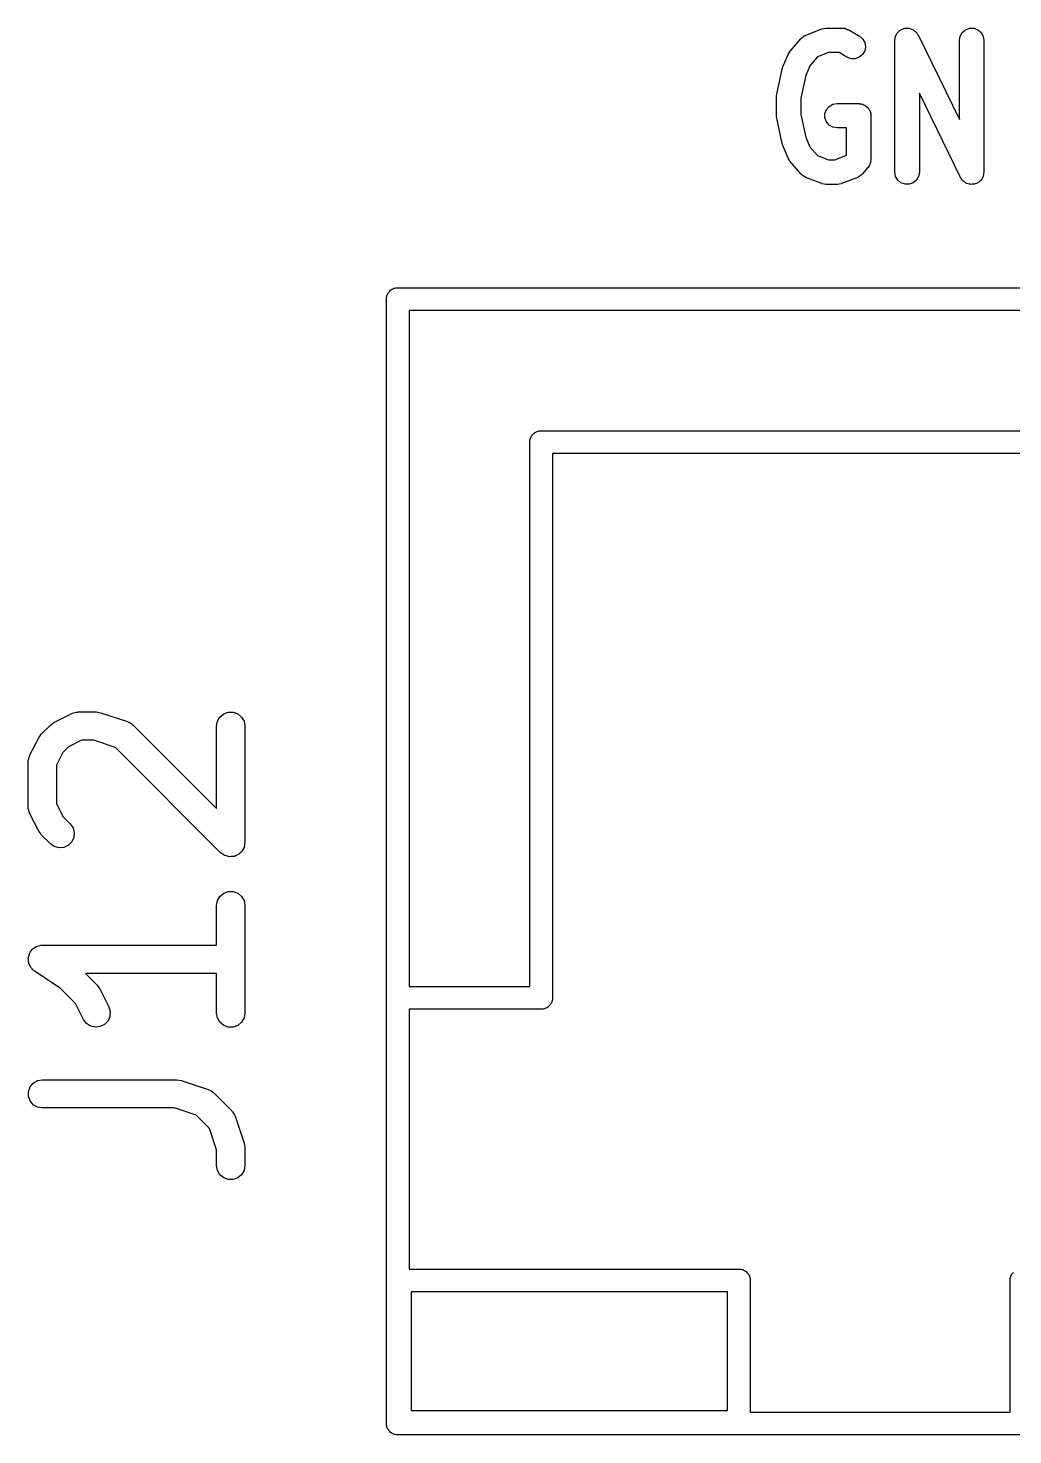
# Model space of a CAD drawing. Extents: x 100.8 to 195, y -113.5 to -35.1.
# Drawn here: x 132.58 to 137.8, y -97.42 to -89.95 of the extents above; entities that cross this region are included whole.
import ezdxf

# ---------------------------------------------------------------- set-up
doc = ezdxf.new("R2010")
doc.units = 0
doc.header["$MEASUREMENT"] = 0
doc.layers.add('BLACK', color=7, linetype='CONTINUOUS')

msp = doc.modelspace()

# ---------------------------------------------------------------- linework, layer by layer
at = {"layer": 'BLACK', "linetype": 'CONTINUOUS'}
for p, q in [((136.697, -89.9934), (136.701, -89.9918)), ((136.701, -89.9918), (136.705, -89.9894)), ((136.705, -89.9894), (136.791, -89.9561)), ((136.791, -89.9559), (136.792, -89.9556)), ((136.791, -89.9561), (136.791, -89.9559)), ((136.792, -89.9556), (136.802, -89.9537)), ((136.802, -89.9537), (136.813, -89.9517)), ((136.813, -89.9517), (136.814, -89.9518)), ((136.814, -89.9518), (136.814, -89.9517)), ((136.814, -89.9517), (136.9, -89.9517)), ((136.9, -89.9517), (136.906, -89.9527)), ((136.906, -89.9527), (136.912, -89.9527)), ((136.912, -89.9527), (136.917, -89.9546)), ((136.917, -89.9546), (136.922, -89.9556)), ((136.922, -89.9556), (136.927, -89.9585)), ((136.927, -89.9585), (136.933, -89.9605)), ((136.933, -89.9605), (136.99, -89.9939)), ((137.182, -89.9944), (137.186, -89.9876)), ((137.186, -89.9876), (137.189, -89.9804)), ((137.189, -89.9804), (137.191, -89.9779)), ((137.191, -89.9779), (137.193, -89.9749)), ((137.193, -89.9749), (137.199, -89.9698)), ((137.199, -89.9698), (137.205, -89.9641)), ((137.205, -89.9641), (137.208, -89.9626)), ((137.208, -89.9626), (137.21, -89.9604)), ((137.21, -89.9604), (137.218, -89.9577)), ((137.218, -89.9577), (137.225, -89.9542)), ((137.225, -89.9542), (137.228, -89.9538)), ((137.228, -89.9538), (137.232, -89.9527)), ((137.232, -89.9527), (137.239, -89.9527)), ((137.239, -89.9527), (137.247, -89.9518)), ((137.247, -89.9518), (137.251, -89.9527)), ((137.251, -89.9527), (137.254, -89.9527)), ((137.254, -89.9527), (137.262, -89.9553)), ((137.262, -89.9553), (137.269, -89.9572)), ((137.269, -89.9572), (137.272, -89.9592)), ((137.272, -89.9592), (137.275, -89.9604)), ((137.275, -89.9604), (137.281, -89.9654)), ((137.281, -89.9654), (137.288, -89.9698)), ((137.288, -89.9698), (137.29, -89.9726)), ((137.29, -89.9726), (137.293, -89.9749)), ((137.293, -89.9749), (137.297, -89.9817)), ((137.297, -89.9817), (137.301, -89.9881)), ((137.301, -89.9881), (137.521, -90.4362)), ((137.525, -89.9944), (137.536, -89.9749)), ((137.536, -89.9749), (137.553, -89.9604)), ((137.553, -89.9604), (137.574, -89.9527)), ((137.574, -89.9527), (137.597, -89.9527)), ((137.597, -89.9527), (137.618, -89.9604)), ((137.618, -89.9604), (137.636, -89.9749)), ((137.636, -89.9749), (137.647, -89.9944)), ((136.622, -90.0744), (136.679, -90.0077)), ((136.679, -90.0077), (136.683, -90.0048)), ((136.683, -90.0048), (136.686, -90.0011)), ((136.686, -90.0011), (136.691, -89.9976)), ((136.691, -89.9976), (136.697, -89.9934)), ((136.99, -89.9939), (137.007, -90.0084)), ((137.007, -90.0084), (137.018, -90.028)), ((137.018, -90.028), (137.022, -90.0503)), ((137.022, -90.0503), (137.018, -90.0725)), ((137.178, -90.0167), (137.179, -90.0089)), ((137.178, -90.7167), (137.178, -90.0167)), ((137.179, -90.0089), (137.18, -90.001)), ((137.18, -90.001), (137.181, -89.9979)), ((137.181, -89.9979), (137.182, -89.9944)), ((137.521, -90.0167), (137.525, -89.9944)), ((137.521, -90.4362), (137.521, -90.0167)), ((137.647, -89.9944), (137.651, -90.0167)), ((137.651, -90.0167), (137.651, -90.7167)), ((136.583, -90.1577), (136.612, -90.0911)), ((136.612, -90.0911), (136.617, -90.0828)), ((136.617, -90.0828), (136.622, -90.0744)), ((136.767, -90.1047), (136.727, -90.1514)), ((136.826, -90.0817), (136.767, -90.1047)), ((136.882, -90.0817), (136.826, -90.0817)), ((136.924, -90.1061), (136.882, -90.0817)), ((136.946, -90.114), (136.924, -90.1061)), ((136.968, -90.1141), (136.946, -90.114)), ((136.989, -90.1064), (136.968, -90.1141)), ((137.007, -90.092), (136.989, -90.1064)), ((137.018, -90.0725), (137.007, -90.092)), ((136.551, -90.303), (136.579, -90.1697)), ((136.579, -90.1697), (136.582, -90.1639)), ((136.582, -90.1639), (136.583, -90.1577)), ((136.705, -90.2031), (136.679, -90.3236)), ((136.727, -90.1514), (136.705, -90.2031)), ((136.549, -90.3167), (136.55, -90.3099)), ((136.549, -90.4167), (136.549, -90.3167)), ((136.55, -90.3099), (136.551, -90.303)), ((136.679, -90.3236), (136.679, -90.4098)), ((136.83, -90.3669), (136.849, -90.3556)), ((136.849, -90.3556), (136.871, -90.3517)), ((136.871, -90.3517), (136.986, -90.3517)), ((136.986, -90.3517), (136.991, -90.3527)), ((136.991, -90.3527), (136.997, -90.3527)), ((136.997, -90.3527), (137.002, -90.3546)), ((137.002, -90.3546), (137.008, -90.3556)), ((137.008, -90.3556), (137.013, -90.3584)), ((137.013, -90.3584), (137.018, -90.3604)), ((137.018, -90.3604), (137.023, -90.364)), ((137.023, -90.364), (137.027, -90.3669)), ((137.527, -90.7453), (137.308, -90.2971)), ((137.308, -90.2971), (137.308, -90.7167)), ((136.55, -90.4234), (136.549, -90.4167)), ((136.551, -90.4303), (136.55, -90.4234)), ((136.579, -90.5636), (136.551, -90.4303)), ((136.679, -90.4098), (136.705, -90.5302)), ((136.807, -90.4054), (136.815, -90.3842)), ((136.807, -90.428), (136.807, -90.4054)), ((136.815, -90.4492), (136.807, -90.428)), ((136.815, -90.3842), (136.83, -90.3669)), ((137.027, -90.3669), (137.031, -90.3712)), ((137.031, -90.3712), (137.036, -90.3749)), ((137.036, -90.3749), (137.038, -90.3798)), ((137.038, -90.3798), (137.042, -90.3842)), ((137.042, -90.3842), (137.044, -90.3895)), ((137.044, -90.3895), (137.047, -90.3944)), ((137.047, -90.3944), (137.048, -90.4)), ((137.048, -90.4), (137.05, -90.4054)), ((137.05, -90.4054), (137.05, -90.4111)), ((137.05, -90.4111), (137.051, -90.4167)), ((137.051, -90.4167), (137.051, -90.65)), ((136.83, -90.4665), (136.815, -90.4492)), ((136.849, -90.4777), (136.83, -90.4665)), ((136.871, -90.4817), (136.849, -90.4777)), ((136.921, -90.4817), (136.871, -90.4817)), ((136.921, -90.626), (136.921, -90.4817)), ((136.582, -90.5695), (136.579, -90.5636)), ((136.583, -90.5756), (136.582, -90.5695)), ((136.612, -90.6423), (136.583, -90.5756)), ((136.705, -90.5302), (136.727, -90.5819)), ((136.727, -90.5819), (136.767, -90.6287)), ((136.617, -90.6505), (136.612, -90.6423)), ((136.622, -90.659), (136.617, -90.6505)), ((136.679, -90.7256), (136.622, -90.659)), ((136.767, -90.6287), (136.826, -90.6517)), ((136.826, -90.6517), (136.859, -90.6517)), ((136.859, -90.6517), (136.918, -90.6287)), ((136.918, -90.6287), (136.921, -90.626)), ((137.049, -90.6615), (137.047, -90.6722)), ((137.051, -90.6507), (137.049, -90.6615)), ((137.051, -90.65), (137.051, -90.6503)), ((137.051, -90.6503), (137.051, -90.6507)), ((136.683, -90.7286), (136.679, -90.7256)), ((136.686, -90.7322), (136.683, -90.7286)), ((136.691, -90.7357), (136.686, -90.7322)), ((136.697, -90.74), (136.691, -90.7357)), ((136.994, -90.7357), (136.989, -90.74)), ((137, -90.7322), (136.994, -90.7357)), ((137.003, -90.7286), (137, -90.7322)), ((137.006, -90.7256), (137.003, -90.7286)), ((137.035, -90.6923), (137.006, -90.7256)), ((137.036, -90.6918), (137.035, -90.692)), ((137.035, -90.692), (137.035, -90.6923)), ((137.041, -90.6823), (137.036, -90.6918)), ((137.047, -90.6729), (137.041, -90.6823)), ((137.047, -90.6722), (137.047, -90.6725)), ((137.047, -90.6725), (137.047, -90.6729)), ((137.182, -90.7389), (137.178, -90.7167)), ((137.193, -90.7584), (137.182, -90.7389)), ((137.304, -90.7389), (137.293, -90.7584)), ((137.308, -90.7167), (137.304, -90.7389)), ((137.647, -90.7389), (137.643, -90.7457)), ((137.649, -90.7323), (137.647, -90.7355)), ((137.647, -90.7355), (137.647, -90.7389)), ((137.651, -90.7167), (137.649, -90.7244)), ((137.649, -90.7244), (137.649, -90.7323)), ((136.701, -90.7415), (136.697, -90.74)), ((136.705, -90.7439), (136.701, -90.7415)), ((136.791, -90.7772), (136.705, -90.7439)), ((136.791, -90.7774), (136.791, -90.7772)), ((136.792, -90.7777), (136.791, -90.7774)), ((136.802, -90.7796), (136.792, -90.7777)), ((136.813, -90.7816), (136.802, -90.7796)), ((136.814, -90.7815), (136.813, -90.7816)), ((136.814, -90.7817), (136.814, -90.7815)), ((136.871, -90.7817), (136.814, -90.7817)), ((136.872, -90.7815), (136.871, -90.7817)), ((136.873, -90.7816), (136.872, -90.7815)), ((136.883, -90.7796), (136.873, -90.7816)), ((136.894, -90.7777), (136.883, -90.7796)), ((136.895, -90.7772), (136.894, -90.7774)), ((136.894, -90.7774), (136.894, -90.7777)), ((136.981, -90.7439), (136.895, -90.7772)), ((136.985, -90.7415), (136.981, -90.7439)), ((136.989, -90.74), (136.985, -90.7415)), ((137.21, -90.773), (137.193, -90.7584)), ((137.232, -90.7807), (137.21, -90.773)), ((137.254, -90.7807), (137.232, -90.7807)), ((137.275, -90.773), (137.254, -90.7807)), ((137.293, -90.7584), (137.275, -90.773)), ((137.532, -90.7516), (137.527, -90.7453)), ((137.536, -90.7584), (137.532, -90.7516)), ((137.539, -90.7607), (137.536, -90.7584)), ((137.541, -90.7635), (137.539, -90.7607)), ((137.547, -90.7679), (137.541, -90.7635)), ((137.553, -90.773), (137.547, -90.7679)), ((137.556, -90.7741), (137.553, -90.773)), ((137.559, -90.7761), (137.556, -90.7741)), ((137.567, -90.778), (137.559, -90.7761)), ((137.574, -90.7807), (137.567, -90.778)), ((137.578, -90.7807), (137.574, -90.7807)), ((137.581, -90.7815), (137.578, -90.7807)), ((137.589, -90.7807), (137.581, -90.7815)), ((137.597, -90.7807), (137.589, -90.7807)), ((137.6, -90.7795), (137.597, -90.7807)), ((137.604, -90.7791), (137.6, -90.7795)), ((137.611, -90.7757), (137.604, -90.7791)), ((137.618, -90.773), (137.611, -90.7757)), ((137.621, -90.7707), (137.618, -90.773)), ((137.624, -90.7692), (137.621, -90.7707)), ((137.629, -90.7635), (137.624, -90.7692)), ((137.636, -90.7584), (137.629, -90.7635)), ((137.637, -90.7554), (137.636, -90.7584)), ((137.64, -90.7529), (137.637, -90.7554)), ((137.643, -90.7457), (137.64, -90.7529)), ((134.505, -91.3407), (134.51, -91.3372)), ((134.51, -91.3372), (134.515, -91.3354)), ((134.515, -91.3354), (134.519, -91.3327)), ((134.519, -91.3327), (134.524, -91.3318)), ((134.524, -91.3318), (134.529, -91.33)), ((134.529, -91.33), (134.535, -91.33)), ((134.535, -91.33), (134.535, -91.33)), ((134.535, -91.33), (147.165, -91.33)), ((134.48, -91.3794), (134.482, -91.3744)), ((134.48, -91.3847), (134.48, -91.3794)), ((134.48, -91.3848), (134.48, -91.3847)), ((134.48, -97.3494), (134.48, -91.3848)), ((134.482, -91.3744), (134.483, -91.3692)), ((134.483, -91.3692), (134.485, -91.3645)), ((134.485, -91.3645), (134.487, -91.3595)), ((134.487, -91.3595), (134.491, -91.3555)), ((134.491, -91.3555), (134.493, -91.3508)), ((134.493, -91.3508), (134.497, -91.3474)), ((134.497, -91.3474), (134.501, -91.3433)), ((134.501, -91.3433), (134.505, -91.3407)), ((147.1, -91.45), (134.6, -91.45)), ((134.6, -91.45), (134.6, -95.04)), ((135.24, -92.1394), (135.242, -92.1344)), ((135.24, -92.1448), (135.24, -92.1394)), ((135.24, -95.04), (135.24, -92.1448)), ((135.242, -92.1344), (135.243, -92.1292)), ((135.243, -92.1292), (135.245, -92.1246)), ((135.245, -92.1246), (135.247, -92.1195)), ((135.247, -92.1195), (135.251, -92.1154)), ((135.251, -92.1154), (135.253, -92.1108)), ((135.253, -92.1108), (135.257, -92.1074)), ((135.257, -92.1074), (135.261, -92.1033)), ((135.261, -92.1033), (135.265, -92.1007)), ((135.265, -92.1007), (135.27, -92.0972)), ((135.27, -92.0972), (135.275, -92.0954)), ((135.275, -92.0954), (135.279, -92.0927)), ((135.279, -92.0927), (135.284, -92.0918)), ((135.284, -92.0918), (135.289, -92.09)), ((135.289, -92.09), (135.295, -92.09)), ((135.295, -92.09), (135.295, -92.09)), ((135.295, -92.09), (146.405, -92.09)), ((146.34, -92.21), (135.36, -92.21)), ((135.36, -92.21), (135.36, -95.1052)), ((132.647, -93.6993), (132.695, -93.6517)), ((132.695, -93.6517), (132.704, -93.6448)), ((132.704, -93.6448), (132.714, -93.6377)), ((132.714, -93.6377), (132.809, -93.5901)), ((132.809, -93.5901), (132.813, -93.5888)), ((132.813, -93.5888), (132.817, -93.5867)), ((132.817, -93.5867), (132.826, -93.5851)), ((132.826, -93.5851), (132.834, -93.5826)), ((132.834, -93.5826), (132.839, -93.5829)), ((132.839, -93.5829), (132.843, -93.5821)), ((132.843, -93.5821), (132.938, -93.5821)), ((132.938, -93.5821), (132.95, -93.5842)), ((132.95, -93.5842), (132.962, -93.586)), ((132.962, -93.586), (133.105, -93.6336)), ((133.105, -93.6336), (133.108, -93.6357)), ((133.108, -93.6357), (133.113, -93.6368)), ((133.113, -93.6368), (133.12, -93.6418)), ((133.12, -93.6418), (133.128, -93.646)), ((133.128, -93.646), (133.13, -93.6492)), ((133.13, -93.6492), (133.134, -93.6517)), ((133.134, -93.6517), (133.577, -94.0951)), ((133.577, -93.6571), (133.582, -93.6315)), ((133.582, -93.6315), (133.595, -93.6089)), ((133.595, -93.6089), (133.615, -93.5922)), ((133.615, -93.5922), (133.639, -93.5833)), ((133.639, -93.5833), (133.665, -93.5833)), ((133.665, -93.5833), (133.69, -93.5922)), ((133.69, -93.5922), (133.71, -93.6089)), ((133.71, -93.6089), (133.723, -93.6315)), ((133.723, -93.6315), (133.727, -93.6571)), ((132.585, -93.8141), (132.633, -93.7188)), ((132.633, -93.7188), (132.64, -93.7092)), ((132.64, -93.7092), (132.647, -93.6993)), ((133.577, -94.0951), (133.577, -93.6571)), ((133.727, -93.6571), (133.727, -94.2762)), ((132.762, -93.7968), (132.727, -93.8653)), ((132.792, -93.7664), (132.762, -93.7968)), ((132.861, -93.7321), (132.792, -93.7664)), ((132.926, -93.7321), (132.861, -93.7321)), ((133.04, -93.7703), (132.926, -93.7321)), ((133.599, -94.3292), (133.04, -93.7703)), ((132.577, -93.8476), (132.578, -93.8434)), ((132.577, -94.0857), (132.577, -93.8476)), ((132.578, -93.839), (132.58, -93.8306)), ((132.578, -93.8434), (132.578, -93.839)), ((132.58, -93.8306), (132.582, -93.822)), ((132.582, -93.822), (132.584, -93.8182)), ((132.584, -93.8182), (132.585, -93.8141)), ((132.727, -93.8653), (132.727, -94.068)), ((132.578, -94.09), (132.577, -94.0857)), ((132.578, -94.0943), (132.578, -94.09)), ((132.58, -94.1027), (132.578, -94.0943)), ((132.727, -94.068), (132.762, -94.1365)), ((132.582, -94.1114), (132.58, -94.1027)), ((132.584, -94.1151), (132.582, -94.1114)), ((132.585, -94.1193), (132.584, -94.1151)), ((132.633, -94.2145), (132.585, -94.1193)), ((132.762, -94.1365), (132.801, -94.1755)), ((132.64, -94.2242), (132.633, -94.2145)), ((132.647, -94.234), (132.64, -94.2242)), ((132.695, -94.2816), (132.647, -94.234)), ((132.801, -94.1755), (132.816, -94.1969)), ((132.82, -94.248), (132.809, -94.2716)), ((132.816, -94.1969), (132.822, -94.222)), ((132.822, -94.222), (132.82, -94.248)), ((132.716, -94.2965), (132.695, -94.2816)), ((132.741, -94.3033), (132.716, -94.2965)), ((132.767, -94.301), (132.741, -94.3033)), ((132.791, -94.29), (132.767, -94.301)), ((132.809, -94.2716), (132.791, -94.29)), ((133.71, -94.3244), (133.702, -94.3307)), ((133.711, -94.3215), (133.71, -94.3244)), ((133.714, -94.3192), (133.711, -94.3215)), ((133.718, -94.3103), (133.714, -94.3192)), ((133.723, -94.3018), (133.718, -94.3103)), ((133.725, -94.2956), (133.723, -94.2986)), ((133.723, -94.2986), (133.723, -94.3018)), ((133.726, -94.2858), (133.725, -94.2956)), ((133.727, -94.2762), (133.726, -94.2858)), ((133.607, -94.3348), (133.599, -94.3292)), ((133.615, -94.3411), (133.607, -94.3348)), ((133.618, -94.3423), (133.615, -94.3411)), ((133.621, -94.3442), (133.618, -94.3423)), ((133.63, -94.3467), (133.621, -94.3442)), ((133.639, -94.3501), (133.63, -94.3467)), ((133.643, -94.3501), (133.639, -94.3501)), ((133.646, -94.3509), (133.643, -94.3501)), ((133.656, -94.3501), (133.646, -94.3509)), ((133.665, -94.3501), (133.656, -94.3501)), ((133.669, -94.3489), (133.665, -94.3501)), ((133.672, -94.3486), (133.669, -94.3489)), ((133.681, -94.3445), (133.672, -94.3486)), ((133.69, -94.3411), (133.681, -94.3445)), ((133.692, -94.339), (133.69, -94.3411)), ((133.695, -94.3376), (133.692, -94.339)), ((133.702, -94.3307), (133.695, -94.3376)), ((133.595, -94.5613), (133.615, -94.5446)), ((133.615, -94.5446), (133.639, -94.5357)), ((133.639, -94.5357), (133.665, -94.5357)), ((133.665, -94.5357), (133.69, -94.5446)), ((133.69, -94.5446), (133.71, -94.5613)), ((133.577, -94.6095), (133.582, -94.5839)), ((133.577, -94.8202), (133.577, -94.6095)), ((133.582, -94.5839), (133.595, -94.5613)), ((133.71, -94.5613), (133.723, -94.5839)), ((133.723, -94.5839), (133.727, -94.6095)), ((133.727, -94.6095), (133.727, -95.181)), ((132.593, -94.8509), (132.598, -94.8434)), ((132.598, -94.8434), (132.601, -94.841)), ((132.601, -94.841), (132.604, -94.8378)), ((132.604, -94.8378), (132.612, -94.8333)), ((132.612, -94.8333), (132.619, -94.828)), ((132.619, -94.828), (132.623, -94.8268)), ((132.623, -94.8268), (132.627, -94.8248)), ((132.627, -94.8248), (132.636, -94.8232)), ((132.636, -94.8232), (132.644, -94.8207)), ((132.644, -94.8207), (132.648, -94.821)), ((132.648, -94.821), (132.652, -94.8202)), ((132.652, -94.8202), (133.577, -94.8202)), ((132.578, -94.8904), (132.579, -94.8864)), ((132.579, -94.8993), (132.578, -94.8904)), ((132.579, -94.8822), (132.582, -94.8738)), ((132.579, -94.8864), (132.579, -94.8822)), ((132.579, -94.9083), (132.579, -94.8993)), ((132.58, -94.9122), (132.579, -94.9083)), ((132.58, -94.9163), (132.58, -94.9122)), ((132.584, -94.9243), (132.58, -94.9163)), ((132.582, -94.8738), (132.584, -94.8651)), ((132.584, -94.8651), (132.586, -94.8616)), ((132.586, -94.8616), (132.587, -94.8577)), ((132.587, -94.8577), (132.593, -94.8509)), ((132.587, -94.9327), (132.584, -94.9243)), ((132.59, -94.9359), (132.587, -94.9327)), ((132.592, -94.9396), (132.59, -94.9359)), ((132.598, -94.9458), (132.592, -94.9396)), ((132.604, -94.9527), (132.598, -94.9458)), ((132.608, -94.9548), (132.604, -94.9527)), ((132.611, -94.9576), (132.608, -94.9548)), ((132.747, -95.0488), (132.611, -94.9576)), ((133.577, -94.9702), (132.881, -94.9702)), ((132.881, -94.9702), (132.944, -95.0327)), ((133.577, -95.181), (133.577, -94.9702)), ((132.829, -95.1301), (132.747, -95.0488)), ((132.944, -95.0327), (132.95, -95.0425)), ((132.95, -95.0425), (132.958, -95.0522)), ((132.958, -95.0522), (133.005, -95.1474)), ((134.6, -95.04), (135.24, -95.04)), ((132.871, -95.2145), (132.829, -95.1301)), ((135.343, -95.1426), (135.339, -95.1467)), ((135.347, -95.1392), (135.343, -95.1426)), ((135.349, -95.1345), (135.347, -95.1392)), ((135.353, -95.1305), (135.349, -95.1345)), ((135.355, -95.1255), (135.353, -95.1305)), ((135.357, -95.1208), (135.355, -95.1255)), ((135.358, -95.1156), (135.357, -95.1208)), ((135.36, -95.1106), (135.358, -95.1156)), ((135.36, -95.1052), (135.36, -95.1053)), ((135.36, -95.1053), (135.36, -95.1106)), ((132.887, -95.2354), (132.871, -95.2145)), ((133.011, -95.1984), (133.001, -95.2223)), ((133.005, -95.1474), (133.013, -95.1724)), ((133.013, -95.1724), (133.011, -95.1984)), ((133.582, -95.2066), (133.577, -95.181)), ((133.595, -95.2292), (133.582, -95.2066)), ((133.723, -95.2066), (133.71, -95.2292)), ((133.727, -95.181), (133.723, -95.2066)), ((135.305, -95.16), (134.6, -95.16)), ((134.6, -95.16), (134.6, -96.54)), ((135.311, -95.16), (135.305, -95.16)), ((135.305, -95.16), (135.305, -95.16)), ((135.316, -95.1582), (135.311, -95.16)), ((135.321, -95.1573), (135.316, -95.1582)), ((135.325, -95.1546), (135.321, -95.1573)), ((135.33, -95.1528), (135.325, -95.1546)), ((135.335, -95.1493), (135.33, -95.1528)), ((135.339, -95.1467), (135.335, -95.1493)), ((132.908, -95.2498), (132.887, -95.2354)), ((132.934, -95.2558), (132.908, -95.2498)), ((132.959, -95.2528), (132.934, -95.2558)), ((132.983, -95.2412), (132.959, -95.2528)), ((133.001, -95.2223), (132.983, -95.2412)), ((133.615, -95.2459), (133.595, -95.2292)), ((133.639, -95.2548), (133.615, -95.2459)), ((133.665, -95.2548), (133.639, -95.2548)), ((133.69, -95.2459), (133.665, -95.2548)), ((133.71, -95.2292), (133.69, -95.2459)), ((132.579, -95.5965), (132.587, -95.572)), ((132.587, -95.572), (132.604, -95.5521)), ((132.604, -95.5521), (132.627, -95.539)), ((132.627, -95.539), (132.652, -95.5345)), ((132.652, -95.5345), (133.367, -95.5345)), ((133.367, -95.5345), (133.379, -95.5366)), ((133.379, -95.5366), (133.39, -95.5384)), ((133.39, -95.5384), (133.533, -95.586)), ((133.533, -95.586), (133.537, -95.588)), ((133.537, -95.588), (133.541, -95.5892)), ((133.541, -95.5892), (133.548, -95.5942)), ((133.548, -95.5942), (133.556, -95.5984)), ((132.579, -95.6225), (132.579, -95.5965)), ((132.587, -95.647), (132.579, -95.6225)), ((132.604, -95.667), (132.587, -95.647)), ((132.627, -95.68), (132.604, -95.667)), ((133.556, -95.5984), (133.559, -95.6016)), ((133.559, -95.6016), (133.563, -95.6041)), ((133.563, -95.6041), (133.658, -95.6993)), ((132.652, -95.6845), (132.627, -95.68)), ((133.354, -95.6845), (132.652, -95.6845)), ((133.469, -95.7227), (133.354, -95.6845)), ((133.539, -95.7929), (133.469, -95.7227)), ((133.658, -95.6993), (133.66, -95.7029)), ((133.66, -95.7029), (133.664, -95.7058)), ((133.664, -95.7058), (133.668, -95.7135)), ((133.668, -95.7135), (133.673, -95.7207)), ((133.673, -95.7207), (133.674, -95.7249)), ((133.674, -95.7249), (133.676, -95.7287)), ((133.676, -95.7287), (133.724, -95.8715)), ((133.577, -95.9074), (133.539, -95.7929)), ((133.724, -95.8715), (133.725, -95.8834)), ((133.725, -95.8834), (133.727, -95.8952)), ((133.577, -95.9905), (133.577, -95.9074)), ((133.727, -95.8952), (133.727, -95.9905)), ((133.582, -96.0161), (133.577, -95.9905)), ((133.595, -96.0387), (133.582, -96.0161)), ((133.615, -96.0554), (133.595, -96.0387)), ((133.71, -96.0387), (133.69, -96.0554)), ((133.723, -96.0161), (133.71, -96.0387)), ((133.727, -95.9905), (133.723, -96.0161)), ((133.639, -96.0643), (133.615, -96.0554)), ((133.665, -96.0643), (133.639, -96.0643)), ((133.69, -96.0554), (133.665, -96.0643)), ((134.6, -96.54), (136.355, -96.54)), ((136.355, -96.54), (136.355, -96.54)), ((136.355, -96.54), (136.361, -96.54)), ((136.361, -96.54), (136.366, -96.5418)), ((136.366, -96.5418), (136.371, -96.5427)), ((136.371, -96.5427), (136.375, -96.5454)), ((136.375, -96.5454), (136.38, -96.5472)), ((136.38, -96.5472), (136.385, -96.5507)), ((136.385, -96.5507), (136.389, -96.5533)), ((136.389, -96.5533), (136.393, -96.5574)), ((136.393, -96.5574), (136.397, -96.5608)), ((136.397, -96.5608), (136.399, -96.5655)), ((137.801, -96.5655), (137.803, -96.5608)), ((137.803, -96.5608), (137.807, -96.5574)), ((136.399, -96.5655), (136.403, -96.5695)), ((136.403, -96.5695), (136.405, -96.5745)), ((136.405, -96.5745), (136.407, -96.5792)), ((136.407, -96.5792), (136.408, -96.5844)), ((136.408, -96.5844), (136.41, -96.5894)), ((136.41, -96.5894), (136.41, -96.5947)), ((136.41, -96.5947), (136.41, -96.5948)), ((136.41, -96.5948), (136.41, -97.3)), ((137.79, -96.5894), (137.792, -96.5844)), ((137.79, -96.5947), (137.79, -96.5894)), ((137.79, -96.5948), (137.79, -96.5947)), ((137.79, -97.3), (137.79, -96.5948)), ((137.792, -96.5844), (137.793, -96.5792)), ((137.793, -96.5792), (137.795, -96.5745)), ((137.795, -96.5745), (137.797, -96.5695)), ((137.797, -96.5695), (137.801, -96.5655)), ((134.61, -96.66), (134.61, -97.29)), ((136.29, -96.66), (134.61, -96.66)), ((136.29, -97.29), (136.29, -96.66)), ((134.61, -97.29), (136.29, -97.29)), ((136.41, -97.3), (137.79, -97.3)), ((134.48, -97.3706), (134.48, -97.3494)), ((134.482, -97.3756), (134.48, -97.3706)), ((134.483, -97.3808), (134.482, -97.3756)), ((134.485, -97.3854), (134.483, -97.3808)), ((134.487, -97.3905), (134.485, -97.3854)), ((134.491, -97.3945), (134.487, -97.3905)), ((134.493, -97.3992), (134.491, -97.3945)), ((134.497, -97.4026), (134.493, -97.3992)), ((134.501, -97.4067), (134.497, -97.4026)), ((134.505, -97.4093), (134.501, -97.4067)), ((134.51, -97.4128), (134.505, -97.4093)), ((134.515, -97.4146), (134.51, -97.4128)), ((134.519, -97.4173), (134.515, -97.4146)), ((134.524, -97.4182), (134.519, -97.4173)), ((134.529, -97.42), (134.524, -97.4182)), ((134.535, -97.42), (134.529, -97.42)), ((147.165, -97.42), (134.535, -97.42)), ((134.535, -97.42), (134.535, -97.42))]:
    msp.add_line(p, q, dxfattribs=at)

doc.saveas('drawing.dxf')
